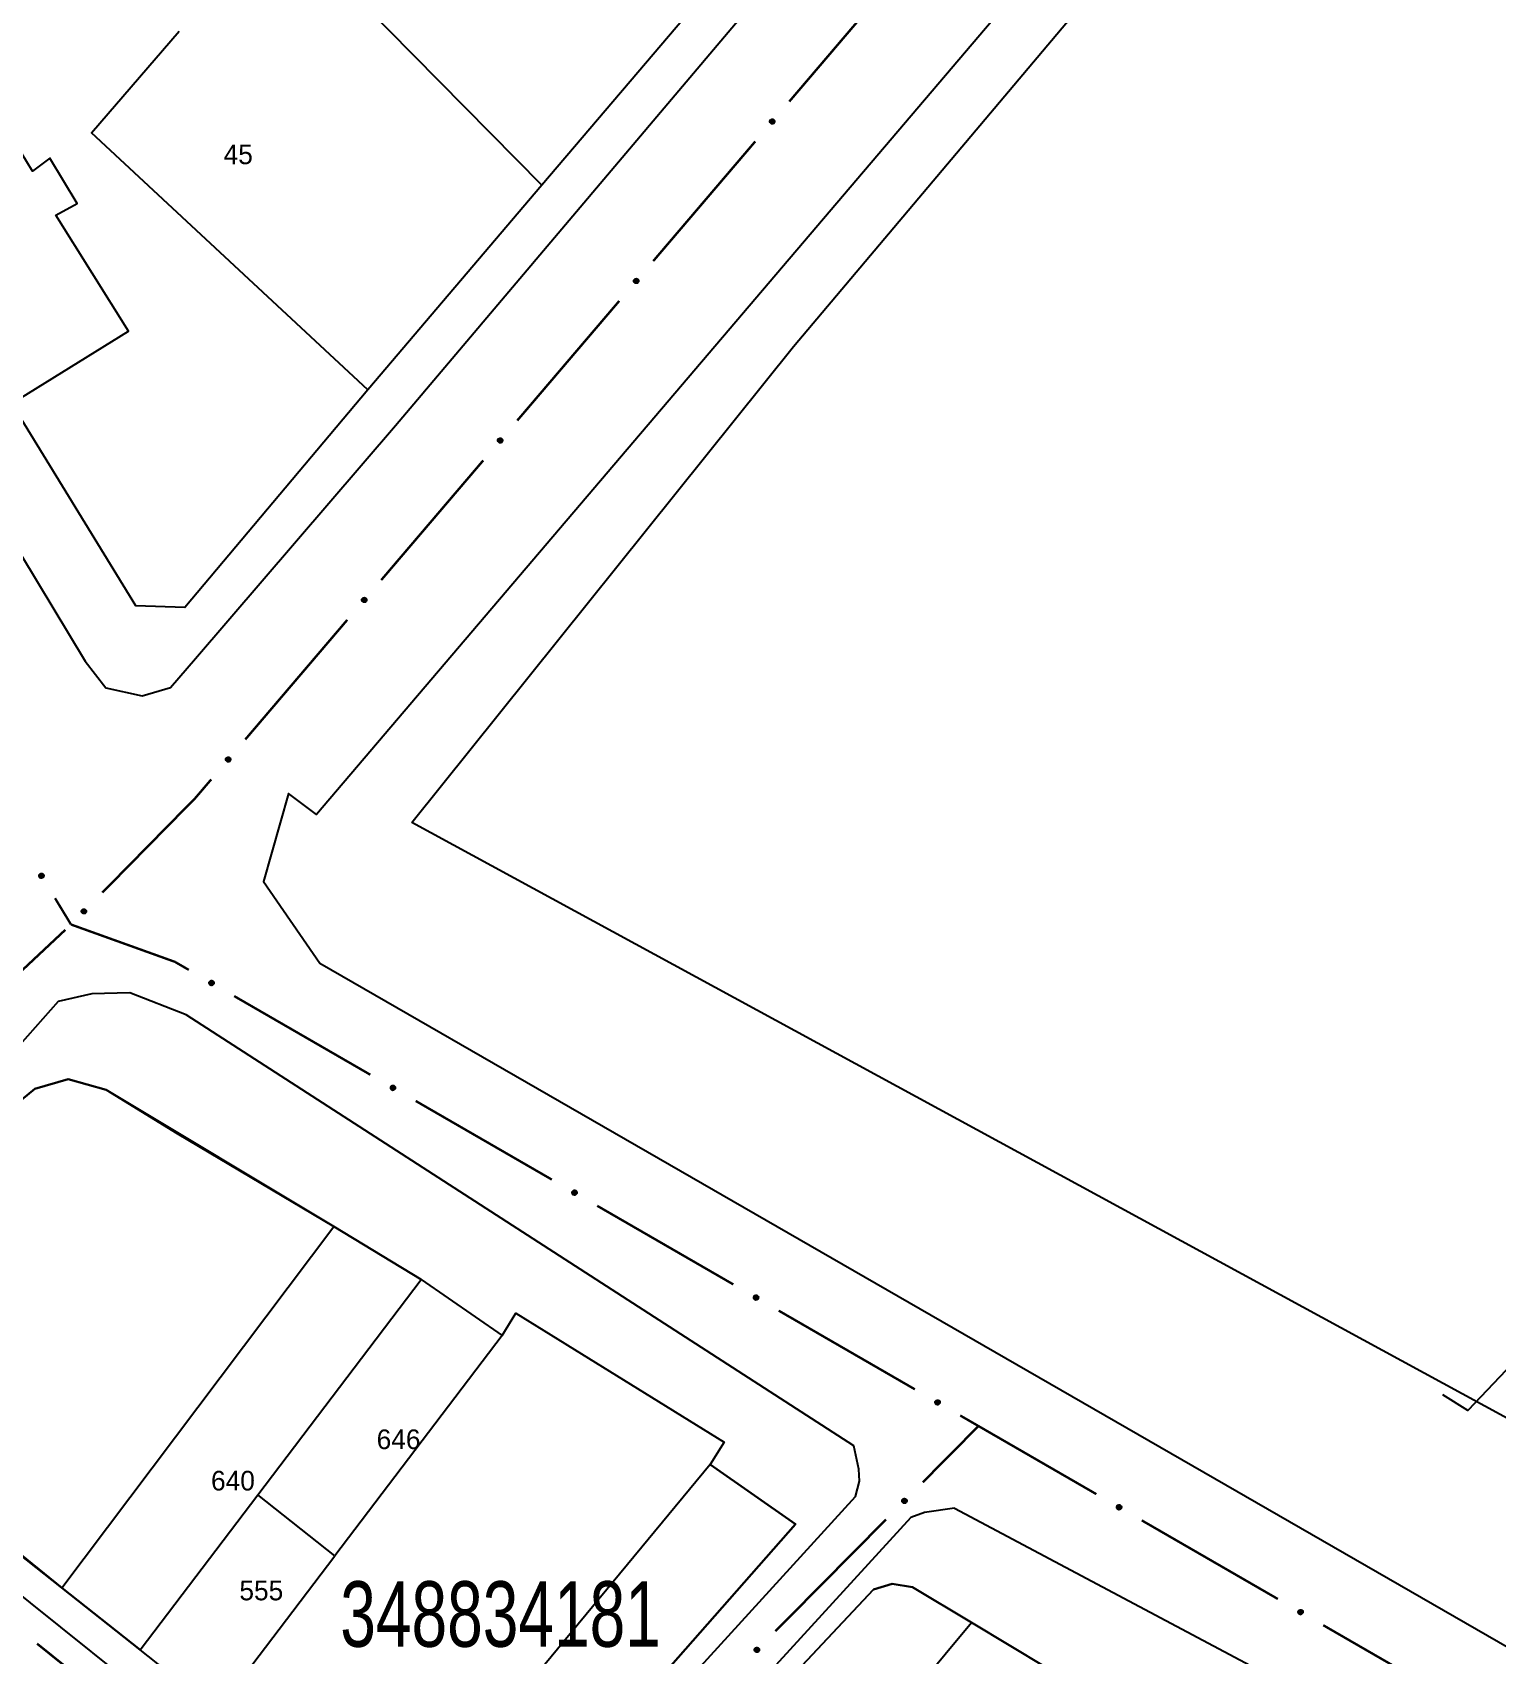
# Model space of a CAD drawing. Extents: x 199577 to 200882, y 4838726 to 4840156.
# Drawn here: x 200478.4 to 200590.2, y 4839402.5 to 4839526.4 of the extents above; entities that cross this region are included whole.
import ezdxf
from ezdxf.enums import TextEntityAlignment as Align

# ---------------------------------------------------------------- set-up
doc = ezdxf.new("R2010")
doc.units = 0
doc.header["$LTSCALE"] = 1.5
doc.header["$MEASUREMENT"] = 0
for name, color, linetype in [('CD_MALHA_LOTES', 7, 'CONTINUOUS'), ('CD_TXT_QUADRA', 2, 'CONTINUOUS'), ('RU-QUADRA', 210, 'CONTINUOUS'), ('SV-EIXO-RUA-PAV', 20, 'CONTINUOUS'), ('SV-RUA-PAVIM', 7, 'CONTINUOUS'), ('Th_NmrPorta', 1, 'CONTINUOUS')]:
    doc.layers.add(name, color=color, linetype=linetype)
doc.styles.add('ARIAL', font='ARIAL.SHX')

msp = doc.modelspace()

# ---------------------------------------------------------------- linework, layer by layer
at = {"layer": 'CD_MALHA_LOTES', "linetype": 'Continuous', "flags": 128}
for points in [[(200507.38, 4839466.05), (200536.5, 4839502.37), (200608.14, 4839587.41), (200649.77, 4839636.91)], [(200517.29, 4839514.69), (200497.76, 4839534.51)], [(200529.46, 4839528.99), (200517.29, 4839514.69)], [(200504.02, 4839499.07), (200482.93, 4839518.68), (200489.61, 4839526.46)], [(200476.85, 4839498.03), (200485.76, 4839503.54), (200480.2, 4839512.41), (200481.83, 4839513.3), (200479.75, 4839516.75), (200478.42, 4839515.76), (200472.78, 4839525.03), (200463.73, 4839519.43)], [(200517.29, 4839514.69), (200504.02, 4839499.07)], [(200504.02, 4839499.07), (200490.04, 4839482.45), (200486.31, 4839482.59), (200476.85, 4839498.03)], [(200757, 4839465.96), (200724.22, 4839426.37), (200672.16, 4839374.64), (200641.65, 4839392.97), (200507.38, 4839466.05)], [(200501.43, 4839435.2), (200484.04, 4839445.64), (200481.15, 4839446.44), (200478.6, 4839445.71), (200477.16, 4839444.52), (200461.5, 4839425.94), (200461.05, 4839424.54), (200461.47, 4839423.15), (200480.66, 4839407.61)], [(200480.66, 4839407.61), (200501.43, 4839435.2)], [(200508.08, 4839431.16), (200501.43, 4839435.2)], [(200495.61, 4839414.71), (200508.08, 4839431.16)], [(200508.08, 4839431.16), (200514.26, 4839426.88)], [(200514.26, 4839426.88), (200515.31, 4839428.58)], [(200515.31, 4839428.58), (200531.2, 4839418.73)], [(200514.26, 4839426.88), (200501.49, 4839410.06)], [(200531.2, 4839418.73), (200530.14, 4839417.03)], [(200530.14, 4839417.03), (200505.87, 4839387.65)], [(200505.87, 4839387.65), (200510.07, 4839384.32), (200511.85, 4839384.28), (200536.65, 4839412.46), (200530.14, 4839417.03)], [(200486.64, 4839402.87), (200495.61, 4839414.71)], [(200501.49, 4839410.06), (200495.61, 4839414.71)], [(200492.51, 4839398.23), (200501.49, 4839410.06)], [(200480.66, 4839407.61), (200486.64, 4839402.87)], [(200550.08, 4839404.96), (200545.59, 4839407.65), (200544.03, 4839407.92), (200542.6, 4839407.47), (200525.45, 4839389.21)], [(200525.45, 4839389.21), (200532.12, 4839383.35), (200550.08, 4839404.96)], [(200555.85, 4839401.5), (200550.08, 4839404.96)], [(200492.51, 4839398.23), (200486.64, 4839402.87)]]:
    msp.add_lwpolyline(points, dxfattribs=at)
at = {"layer": 'RU-QUADRA', "linetype": 'Continuous', "flags": 128}
for points in [[(200507.38, 4839466.05), (200536.5, 4839502.37), (200608.14, 4839587.41), (200649.77, 4839636.91), (200660.72, 4839636.45), (200757, 4839465.96), (200724.22, 4839426.37), (200672.16, 4839374.64), (200641.65, 4839392.97)], [(200461.5, 4839425.94), (200472.33, 4839438.79), (200477.16, 4839444.52), (200478.6, 4839445.71), (200481.15, 4839446.44), (200484.04, 4839445.64), (200489.46, 4839442.3), (200501.43, 4839435.2), (200508.08, 4839431.16), (200514.26, 4839426.88), (200515.31, 4839428.58), (200531.2, 4839418.73), (200530.14, 4839417.03), (200536.65, 4839412.46), (200511.85, 4839384.28), (200510.07, 4839384.32), (200505.87, 4839387.65), (200492.51, 4839398.23), (200486.64, 4839402.87), (200480.66, 4839407.61), (200465.81, 4839419.37), (200461.47, 4839423.15)]]:
    msp.add_lwpolyline(points, close=True, dxfattribs=at)
for points in [[(200529.46, 4839528.99), (200517.29, 4839514.69), (200504.02, 4839499.07), (200490.04, 4839482.45), (200486.31, 4839482.59), (200476.85, 4839498.03), (200463.73, 4839519.43), (200454.51, 4839534.48)], [(200590.31, 4839322.18), (200585.53, 4839325.8), (200564.36, 4839341.8), (200564.7, 4839342.37), (200550.18, 4839353.21), (200544.97, 4839357.1), (200539.14, 4839361.45), (200531.51, 4839367.15), (200518.7, 4839376.7), (200518.01, 4839380.52), (200518.54, 4839381.85), (200525.45, 4839389.21), (200542.6, 4839407.47), (200544.03, 4839407.92), (200545.59, 4839407.65), (200550.08, 4839404.96), (200555.85, 4839401.5), (200559.69, 4839399.2), (200564.17, 4839396.51), (200573.65, 4839390.83), (200588.35, 4839382.01), (200612.55, 4839367.5)]]:
    msp.add_lwpolyline(points, dxfattribs=at)
at = {"layer": 'SV-EIXO-RUA-PAV', "const_width": 0.18}
for points in [[(200536.17894, 4839521.078623), (200543.963941, 4839530.210642)], [(200525.798939, 4839508.902599), (200533.58394, 4839518.034617)], [(200515.418938, 4839496.726574), (200523.203939, 4839505.858592)], [(200505.038937, 4839484.550549), (200512.823938, 4839493.682568)], [(200494.658935, 4839472.374525), (200502.443936, 4839481.506543)], [(200490.87, 4839467.93), (200492.063935, 4839469.330519)], [(200483.749972, 4839460.682695), (200490.758123, 4839467.816124)], [(200490.758123, 4839467.816124), (200490.87, 4839467.93)], [(200480.141348, 4839460.257222), (200481.179292, 4839458.54764)], [(200473.35, 4839450.74), (200480.92979, 4839457.846644)], [(200481.179292, 4839458.54764), (200481.36, 4839458.25)], [(200481.36, 4839458.25), (200488.560868, 4839455.662046)], [(200488.560868, 4839455.662046), (200489.29, 4839455.4)], [(200489.29, 4839455.4), (200490.350833, 4839454.787)], [(200493.814188, 4839452.785707), (200504.204252, 4839446.781828)], [(200507.667607, 4839444.780535), (200518.057672, 4839438.776656)], [(200521.521027, 4839436.775364), (200531.911091, 4839430.771485)], [(200535.374446, 4839428.770192), (200545.76451, 4839422.766313)], [(200549.227865, 4839420.76502), (200559.61793, 4839414.761142)], [(200546.376044, 4839415.670233), (200550.595955, 4839419.935482)], [(200550.595955, 4839419.935482), (200550.64, 4839419.98)], [(200535.122947, 4839404.296235), (200543.56277, 4839412.826733)], [(200563.081285, 4839412.759849), (200573.471349, 4839406.75597)], [(200576.934704, 4839404.754677), (200587.324769, 4839398.750798)], [(200488.120246, 4839395.825886), (200478.76916, 4839403.346337)]]:
    msp.add_lwpolyline(points, dxfattribs=at)
at = {"layer": 'SV-EIXO-RUA-PAV'}
for points in [[(200534.704456, 4839519.518694), (200534.699883, 4839519.567388), (200534.705911, 4839519.610173), (200534.721209, 4839519.644411), (200534.742617, 4839519.671142), (200534.767598, 4839519.696021), (200534.798318, 4839519.715548), (200534.837215, 4839519.729669), (200534.88603, 4839519.734598), (200534.929454, 4839519.725543), (200534.963823, 4839519.712341), (200534.992981, 4839519.691623), (200535.016743, 4839519.66695), (200535.035972, 4839519.634369), (200535.049897, 4839519.594811), (200535.053666, 4839519.545606), (200535.047469, 4839519.503701), (200535.031802, 4839519.470973), (200535.010788, 4839519.441791), (200534.98498, 4839519.416697), (200534.954714, 4839519.397702), (200534.91486, 4839519.383754), (200534.866245, 4839519.380677), (200534.824379, 4839519.386381), (200534.79144, 4839519.401584), (200534.763176, 4839519.422919), (200534.737917, 4839519.447671), (200534.717002, 4839519.477735), (200534.704456, 4839519.518694)], [(200524.324455, 4839507.342669), (200524.319882, 4839507.391363), (200524.32591, 4839507.434149), (200524.341208, 4839507.468387), (200524.362616, 4839507.495117), (200524.387597, 4839507.519997), (200524.418317, 4839507.539524), (200524.457214, 4839507.553644), (200524.506029, 4839507.558574), (200524.549452, 4839507.549519), (200524.583821, 4839507.536316), (200524.61298, 4839507.515598), (200524.636742, 4839507.490926), (200524.655971, 4839507.458344), (200524.669895, 4839507.418786), (200524.673664, 4839507.369581), (200524.667468, 4839507.327676), (200524.651801, 4839507.294948), (200524.630787, 4839507.265766), (200524.604979, 4839507.240672), (200524.574713, 4839507.221677), (200524.534859, 4839507.207729), (200524.486244, 4839507.204653), (200524.444378, 4839507.210356), (200524.411439, 4839507.225559), (200524.383175, 4839507.246894), (200524.357916, 4839507.271647), (200524.337001, 4839507.30171), (200524.324455, 4839507.342669)], [(200513.944453, 4839495.166645), (200513.939881, 4839495.215339), (200513.945909, 4839495.258124), (200513.961207, 4839495.292362), (200513.982614, 4839495.319092), (200514.007596, 4839495.343972), (200514.038316, 4839495.363499), (200514.077213, 4839495.37762), (200514.126028, 4839495.382549), (200514.169451, 4839495.373494), (200514.20382, 4839495.360292), (200514.232978, 4839495.339574), (200514.256741, 4839495.314901), (200514.27597, 4839495.28232), (200514.289894, 4839495.242762), (200514.293663, 4839495.193557), (200514.287466, 4839495.151652), (200514.2718, 4839495.118923), (200514.250786, 4839495.089742), (200514.224978, 4839495.064647), (200514.194711, 4839495.045653), (200514.154857, 4839495.031705), (200514.106243, 4839495.028628), (200514.064377, 4839495.034332), (200514.031437, 4839495.049535), (200514.003174, 4839495.07087), (200513.977915, 4839495.095622), (200513.957, 4839495.125686), (200513.944453, 4839495.166645)], [(200503.564452, 4839482.99062), (200503.55988, 4839483.039314), (200503.565907, 4839483.082099), (200503.581206, 4839483.116337), (200503.602613, 4839483.143068), (200503.627594, 4839483.167947), (200503.658315, 4839483.187475), (200503.697212, 4839483.201595), (200503.746026, 4839483.206525), (200503.78945, 4839483.197469), (200503.823819, 4839483.184267), (200503.852977, 4839483.163549), (200503.87674, 4839483.138876), (200503.895968, 4839483.106295), (200503.909893, 4839483.066737), (200503.913662, 4839483.017532), (200503.907465, 4839482.975627), (200503.891798, 4839482.942899), (200503.870785, 4839482.913717), (200503.844976, 4839482.888623), (200503.81471, 4839482.869628), (200503.774856, 4839482.85568), (200503.726241, 4839482.852603), (200503.684376, 4839482.858307), (200503.651436, 4839482.87351), (200503.623172, 4839482.894845), (200503.597914, 4839482.919598), (200503.576999, 4839482.949661), (200503.564452, 4839482.99062)], [(200493.184451, 4839470.814595), (200493.179879, 4839470.863289), (200493.185906, 4839470.906075), (200493.201204, 4839470.940313), (200493.222612, 4839470.967043), (200493.247593, 4839470.991923), (200493.278314, 4839471.01145), (200493.317211, 4839471.02557), (200493.366025, 4839471.0305), (200493.409449, 4839471.021445), (200493.443818, 4839471.008242), (200493.472976, 4839470.987525), (200493.496739, 4839470.962852), (200493.515967, 4839470.93027), (200493.529892, 4839470.890712), (200493.533661, 4839470.841507), (200493.527464, 4839470.799602), (200493.511797, 4839470.766874), (200493.490783, 4839470.737693), (200493.464975, 4839470.712598), (200493.434709, 4839470.693604), (200493.394855, 4839470.679655), (200493.34624, 4839470.676579), (200493.304375, 4839470.682282), (200493.271435, 4839470.697485), (200493.243171, 4839470.718821), (200493.217913, 4839470.743573), (200493.196998, 4839470.773637), (200493.184451, 4839470.814595)], [(200479.122932, 4839462.14675), (200479.170602, 4839462.13581), (200479.209334, 4839462.116661), (200479.237042, 4839462.091391), (200479.255704, 4839462.062676), (200479.271487, 4839462.031149), (200479.280387, 4839461.995853), (200479.281588, 4839461.95449), (200479.27095, 4839461.906594), (200479.248725, 4839461.868206), (200479.225404, 4839461.839716), (200479.196583, 4839461.818532), (200479.165699, 4839461.803713), (200479.12873, 4839461.79568), (200479.0868, 4839461.794872), (200479.038898, 4839461.806735), (200479.001055, 4839461.825769), (200478.974896, 4839461.850915), (200478.953783, 4839461.880025), (200478.938055, 4839461.912405), (200478.929518, 4839461.947103), (200478.928781, 4839461.989321), (200478.941116, 4839462.036445), (200478.95967, 4839462.074406), (200478.984442, 4839462.100911), (200479.013569, 4839462.121051), (200479.044997, 4839462.137266), (200479.080105, 4839462.14769), (200479.122932, 4839462.14675)], [(200482.169123, 4839459.230661), (200482.167997, 4839459.279557), (200482.177027, 4839459.32181), (200482.194702, 4839459.354884), (200482.217942, 4839459.380038), (200482.244616, 4839459.403093), (200482.276637, 4839459.420405), (200482.316434, 4839459.431746), (200482.365474, 4839459.43322), (200482.408151, 4839459.421124), (200482.441503, 4839459.40553), (200482.469127, 4839459.382807), (200482.49109, 4839459.35652), (200482.507973, 4839459.322663), (200482.519072, 4839459.282222), (200482.519361, 4839459.232873), (200482.510223, 4839459.19151), (200482.492287, 4839459.159968), (200482.469267, 4839459.132342), (200482.441753, 4839459.10913), (200482.410222, 4839459.092318), (200482.369484, 4839459.081216), (200482.320773, 4839459.081576), (200482.279414, 4839459.090219), (200482.247629, 4839459.107707), (200482.220941, 4839459.130983), (200482.197491, 4839459.157456), (200482.178749, 4839459.18892), (200482.169123, 4839459.230661)], [(200492.013182, 4839453.953552), (200492.060245, 4839453.966861), (200492.103415, 4839453.968676), (200492.139856, 4839453.959826), (200492.170019, 4839453.943609), (200492.199009, 4839453.923543), (200492.223773, 4839453.896863), (200492.244699, 4839453.861164), (200492.258381, 4839453.814047), (200492.257333, 4839453.769702), (200492.250569, 4839453.733511), (200492.23547, 4839453.701085), (200492.215504, 4839453.67325), (200492.186941, 4839453.648443), (200492.150556, 4839453.627589), (200492.102845, 4839453.614978), (200492.060511, 4839453.613489), (200492.025488, 4839453.622975), (200491.992985, 4839453.638361), (200491.963634, 4839453.659201), (200491.939476, 4839453.685531), (200491.918546, 4839453.722202), (200491.906723, 4839453.769458), (200491.904756, 4839453.811664), (200491.913747, 4839453.846811), (200491.929615, 4839453.878469), (200491.949388, 4839453.90779), (200491.97517, 4839453.9338), (200492.013182, 4839453.953552)], [(200505.866602, 4839445.94838), (200505.913664, 4839445.961689), (200505.956834, 4839445.963504), (200505.993275, 4839445.954654), (200506.023438, 4839445.938437), (200506.052428, 4839445.918371), (200506.077192, 4839445.891692), (200506.098118, 4839445.855992), (200506.1118, 4839445.808876), (200506.110753, 4839445.76453), (200506.103988, 4839445.728339), (200506.088889, 4839445.695914), (200506.068924, 4839445.668078), (200506.04036, 4839445.643271), (200506.003975, 4839445.622418), (200505.956264, 4839445.609806), (200505.91393, 4839445.608318), (200505.878907, 4839445.617803), (200505.846404, 4839445.633189), (200505.817054, 4839445.65403), (200505.792896, 4839445.680359), (200505.771965, 4839445.717031), (200505.760142, 4839445.764286), (200505.758175, 4839445.806493), (200505.767166, 4839445.84164), (200505.783034, 4839445.873298), (200505.802807, 4839445.902619), (200505.82859, 4839445.928629), (200505.866602, 4839445.94838)], [(200519.720021, 4839437.943209), (200519.767084, 4839437.956518), (200519.810253, 4839437.958332), (200519.846695, 4839437.949483), (200519.876858, 4839437.933266), (200519.905847, 4839437.913199), (200519.930611, 4839437.88652), (200519.951538, 4839437.850821), (200519.96522, 4839437.803704), (200519.964172, 4839437.759359), (200519.957407, 4839437.723168), (200519.942308, 4839437.690742), (200519.922343, 4839437.662907), (200519.893779, 4839437.638099), (200519.857394, 4839437.617246), (200519.809684, 4839437.604635), (200519.767349, 4839437.603146), (200519.732326, 4839437.612631), (200519.699824, 4839437.628017), (200519.670473, 4839437.648858), (200519.646315, 4839437.675187), (200519.625385, 4839437.711859), (200519.613562, 4839437.759114), (200519.611595, 4839437.801321), (200519.620586, 4839437.836468), (200519.636454, 4839437.868126), (200519.656227, 4839437.897447), (200519.682009, 4839437.923457), (200519.720021, 4839437.943209)], [(200533.57344, 4839429.938037), (200533.620503, 4839429.951346), (200533.663673, 4839429.953161), (200533.700114, 4839429.944311), (200533.730277, 4839429.928094), (200533.759267, 4839429.908028), (200533.784031, 4839429.881348), (200533.804957, 4839429.845649), (200533.818639, 4839429.798532), (200533.817591, 4839429.754187), (200533.810827, 4839429.717996), (200533.795728, 4839429.68557), (200533.775762, 4839429.657735), (200533.747199, 4839429.632928), (200533.710814, 4839429.612074), (200533.663103, 4839429.599463), (200533.620769, 4839429.597974), (200533.585746, 4839429.60746), (200533.553243, 4839429.622846), (200533.523892, 4839429.643687), (200533.499734, 4839429.670016), (200533.478804, 4839429.706688), (200533.466981, 4839429.753943), (200533.465014, 4839429.796149), (200533.474005, 4839429.831296), (200533.489873, 4839429.862954), (200533.509646, 4839429.892275), (200533.535428, 4839429.918285), (200533.57344, 4839429.938037)], [(200547.42686, 4839421.932866), (200547.473922, 4839421.946174), (200547.517092, 4839421.947989), (200547.553533, 4839421.939139), (200547.583696, 4839421.922922), (200547.612686, 4839421.902856), (200547.63745, 4839421.876177), (200547.658376, 4839421.840477), (200547.672058, 4839421.793361), (200547.671011, 4839421.749015), (200547.664246, 4839421.712825), (200547.649147, 4839421.680399), (200547.629182, 4839421.652563), (200547.600618, 4839421.627756), (200547.564233, 4839421.606903), (200547.516522, 4839421.594292), (200547.474188, 4839421.592803), (200547.439165, 4839421.602288), (200547.406662, 4839421.617674), (200547.377312, 4839421.638515), (200547.353154, 4839421.664844), (200547.332224, 4839421.701516), (200547.3204, 4839421.748771), (200547.318433, 4839421.790978), (200547.327424, 4839421.826125), (200547.343293, 4839421.857783), (200547.363065, 4839421.887104), (200547.388848, 4839421.913114), (200547.42686, 4839421.932866)], [(200544.7901, 4839414.223766), (200544.789146, 4839414.272665), (200544.798325, 4839414.314887), (200544.816116, 4839414.347898), (200544.839445, 4839414.37297), (200544.866199, 4839414.395931), (200544.898281, 4839414.41313), (200544.938117, 4839414.424331), (200544.987163, 4839414.425633), (200545.029797, 4839414.413387), (200545.063094, 4839414.397676), (200545.090638, 4839414.374856), (200545.112508, 4839414.348492), (200545.129271, 4839414.314576), (200545.140229, 4839414.274095), (200545.140344, 4839414.224746), (200545.131061, 4839414.183415), (200545.113014, 4839414.151937), (200545.089897, 4839414.124392), (200545.062302, 4839414.101277), (200545.030712, 4839414.084576), (200544.989935, 4839414.073617), (200544.941225, 4839414.074148), (200544.899897, 4839414.082936), (200544.868174, 4839414.100537), (200544.841567, 4839414.123906), (200544.818211, 4839414.150461), (200544.799579, 4839414.181991), (200544.7901, 4839414.223766)], [(200561.280279, 4839413.927694), (200561.327342, 4839413.941003), (200561.370511, 4839413.942818), (200561.406953, 4839413.933968), (200561.437116, 4839413.917751), (200561.466105, 4839413.897685), (200561.490869, 4839413.871005), (200561.511796, 4839413.835306), (200561.525478, 4839413.788189), (200561.52443, 4839413.743844), (200561.517665, 4839413.707653), (200561.502566, 4839413.675227), (200561.482601, 4839413.647392), (200561.454037, 4839413.622585), (200561.417652, 4839413.601731), (200561.369942, 4839413.58912), (200561.327607, 4839413.587631), (200561.292584, 4839413.597117), (200561.260082, 4839413.612503), (200561.230731, 4839413.633343), (200561.206573, 4839413.659673), (200561.185643, 4839413.696344), (200561.17382, 4839413.7436), (200561.171853, 4839413.785806), (200561.180844, 4839413.820953), (200561.196712, 4839413.852611), (200561.216485, 4839413.881932), (200561.242267, 4839413.907942), (200561.280279, 4839413.927694)], [(200575.133698, 4839405.922522), (200575.180761, 4839405.935831), (200575.223931, 4839405.937646), (200575.260372, 4839405.928796), (200575.290535, 4839405.912579), (200575.319525, 4839405.892513), (200575.344289, 4839405.865834), (200575.365215, 4839405.830134), (200575.378897, 4839405.783018), (200575.377849, 4839405.738672), (200575.371085, 4839405.702481), (200575.355986, 4839405.670056), (200575.33602, 4839405.64222), (200575.307457, 4839405.617413), (200575.271072, 4839405.59656), (200575.223361, 4839405.583948), (200575.181027, 4839405.58246), (200575.146004, 4839405.591945), (200575.113501, 4839405.607331), (200575.08415, 4839405.628172), (200575.059992, 4839405.654501), (200575.039062, 4839405.691173), (200575.027239, 4839405.738428), (200575.025272, 4839405.780635), (200575.034263, 4839405.815782), (200575.050131, 4839405.84744), (200575.069904, 4839405.876761), (200575.095686, 4839405.902771), (200575.133698, 4839405.922522)], [(200533.537004, 4839402.849768), (200533.536049, 4839402.898667), (200533.545228, 4839402.940889), (200533.56302, 4839402.9739), (200533.586348, 4839402.998972), (200533.613103, 4839403.021934), (200533.645185, 4839403.039132), (200533.68502, 4839403.050334), (200533.734066, 4839403.051635), (200533.7767, 4839403.03939), (200533.809997, 4839403.023679), (200533.837541, 4839403.000859), (200533.859412, 4839402.974494), (200533.876175, 4839402.940578), (200533.887132, 4839402.900098), (200533.887248, 4839402.850749), (200533.877965, 4839402.809418), (200533.859918, 4839402.777939), (200533.836801, 4839402.750394), (200533.809205, 4839402.727279), (200533.777616, 4839402.710578), (200533.736838, 4839402.699619), (200533.688129, 4839402.700151), (200533.646801, 4839402.708939), (200533.615077, 4839402.726539), (200533.588471, 4839402.749909), (200533.565114, 4839402.776463), (200533.546483, 4839402.807993), (200533.537004, 4839402.849768)]]:
    msp.add_lwpolyline(points, close=True, dxfattribs=at)
for points in [[(200534.699883, 4839519.567388), (200534.798318, 4839519.715548)], [(200534.703043, 4839519.545319), (200534.81329, 4839519.716707)], [(200534.703214, 4839519.591793), (200534.777966, 4839519.698408)], [(200534.704456, 4839519.518694), (200534.837215, 4839519.729669)], [(200534.705911, 4839519.610173), (200534.767598, 4839519.696021)], [(200534.712643, 4839519.497688), (200534.860768, 4839519.728231)], [(200534.717002, 4839519.477735), (200534.88603, 4839519.734598)], [(200534.730636, 4839519.466211), (200534.904433, 4839519.726868)], [(200534.737917, 4839519.447671), (200534.929454, 4839519.725543)], [(200534.75217, 4839519.438888), (200534.942054, 4839519.716313)], [(200534.763176, 4839519.422919), (200534.963823, 4839519.712341)], [(200534.779322, 4839519.413948), (200534.979249, 4839519.698949)], [(200534.79144, 4839519.401584), (200534.992981, 4839519.691623)], [(200534.810746, 4839519.396124), (200535.003286, 4839519.676665)], [(200534.824379, 4839519.386381), (200535.016743, 4839519.66695)], [(200534.847482, 4839519.384531), (200535.024088, 4839519.64638)], [(200534.866245, 4839519.380677), (200535.035972, 4839519.634369)], [(200534.891879, 4839519.38613), (200535.041349, 4839519.611941)], [(200534.91486, 4839519.383754), (200535.049897, 4839519.594811)], [(200534.936549, 4839519.396462), (200535.047102, 4839519.564003)], [(200534.954714, 4839519.397702), (200535.053666, 4839519.545606)], [(200534.972179, 4839519.410914), (200535.046777, 4839519.519453)], [(200534.98498, 4839519.416697), (200535.047469, 4839519.503701)], [(200524.319882, 4839507.391363), (200524.418317, 4839507.539524)], [(200524.323042, 4839507.369294), (200524.433288, 4839507.540683)], [(200524.323213, 4839507.415768), (200524.397965, 4839507.522383)], [(200524.324455, 4839507.342669), (200524.457214, 4839507.553644)], [(200524.32591, 4839507.434149), (200524.387597, 4839507.519997)], [(200524.332642, 4839507.321663), (200524.480767, 4839507.552207)], [(200524.337001, 4839507.30171), (200524.506029, 4839507.558574)], [(200524.350635, 4839507.290186), (200524.524431, 4839507.550844)], [(200524.357916, 4839507.271647), (200524.549452, 4839507.549519)], [(200524.372169, 4839507.262864), (200524.562053, 4839507.540289)], [(200524.383175, 4839507.246894), (200524.583821, 4839507.536316)], [(200524.399321, 4839507.237924), (200524.599248, 4839507.522924)], [(200524.411439, 4839507.225559), (200524.61298, 4839507.515598)], [(200524.430745, 4839507.2201), (200524.623285, 4839507.50064)], [(200524.444378, 4839507.210356), (200524.636742, 4839507.490926)], [(200524.467481, 4839507.208506), (200524.644087, 4839507.470355)], [(200524.486244, 4839507.204653), (200524.655971, 4839507.458344)], [(200524.511878, 4839507.210105), (200524.661347, 4839507.435917)], [(200524.534859, 4839507.207729), (200524.669895, 4839507.418786)], [(200524.556547, 4839507.220438), (200524.6671, 4839507.387979)], [(200524.574713, 4839507.221677), (200524.673664, 4839507.369581)], [(200524.592178, 4839507.23489), (200524.666776, 4839507.343429)], [(200524.604979, 4839507.240672), (200524.667468, 4839507.327676)], [(200513.939881, 4839495.215339), (200514.038316, 4839495.363499)], [(200513.943041, 4839495.19327), (200514.053287, 4839495.364658)], [(200513.943212, 4839495.239743), (200514.017963, 4839495.346359)], [(200513.944453, 4839495.166645), (200514.077213, 4839495.37762)], [(200513.945909, 4839495.258124), (200514.007596, 4839495.343972)], [(200513.952641, 4839495.145638), (200514.100765, 4839495.376182)], [(200513.957, 4839495.125686), (200514.126028, 4839495.382549)], [(200513.970634, 4839495.114162), (200514.14443, 4839495.374819)], [(200513.977915, 4839495.095622), (200514.169451, 4839495.373494)], [(200513.992168, 4839495.086839), (200514.182052, 4839495.364264)], [(200514.003174, 4839495.07087), (200514.20382, 4839495.360292)], [(200514.019319, 4839495.061899), (200514.219247, 4839495.346899)], [(200514.031437, 4839495.049535), (200514.232978, 4839495.339574)], [(200514.050744, 4839495.044075), (200514.243284, 4839495.324615)], [(200514.064377, 4839495.034332), (200514.256741, 4839495.314901)], [(200514.08748, 4839495.032482), (200514.264085, 4839495.29433)], [(200514.106243, 4839495.028628), (200514.27597, 4839495.28232)], [(200514.131877, 4839495.034081), (200514.281346, 4839495.259892)], [(200514.154857, 4839495.031705), (200514.289894, 4839495.242762)], [(200514.176546, 4839495.044413), (200514.287099, 4839495.211954)], [(200514.194711, 4839495.045653), (200514.293663, 4839495.193557)], [(200514.212176, 4839495.058865), (200514.286775, 4839495.167404)], [(200514.224978, 4839495.064647), (200514.287466, 4839495.151652)], [(200503.55988, 4839483.039314), (200503.658315, 4839483.187475)], [(200503.563039, 4839483.017245), (200503.673286, 4839483.188634)], [(200503.563211, 4839483.063719), (200503.637962, 4839483.170334)], [(200503.564452, 4839482.99062), (200503.697212, 4839483.201595)], [(200503.565907, 4839483.082099), (200503.627594, 4839483.167947)], [(200503.57264, 4839482.969614), (200503.720764, 4839483.200157)], [(200503.576999, 4839482.949661), (200503.746026, 4839483.206525)], [(200503.590633, 4839482.938137), (200503.764429, 4839483.198795)], [(200503.597914, 4839482.919598), (200503.78945, 4839483.197469)], [(200503.612166, 4839482.910814), (200503.80205, 4839483.188239)], [(200503.623172, 4839482.894845), (200503.823819, 4839483.184267)], [(200503.639318, 4839482.885875), (200503.839246, 4839483.170875)], [(200503.651436, 4839482.87351), (200503.852977, 4839483.163549)], [(200503.670743, 4839482.868051), (200503.863282, 4839483.148591)], [(200503.684376, 4839482.858307), (200503.87674, 4839483.138876)], [(200503.707479, 4839482.856457), (200503.884084, 4839483.118306)], [(200503.726241, 4839482.852603), (200503.895968, 4839483.106295)], [(200503.751876, 4839482.858056), (200503.901345, 4839483.083867)], [(200503.774856, 4839482.85568), (200503.909893, 4839483.066737)], [(200503.796545, 4839482.868388), (200503.907098, 4839483.03593)], [(200503.81471, 4839482.869628), (200503.913662, 4839483.017532)], [(200503.832175, 4839482.88284), (200503.906774, 4839482.99138)], [(200503.844976, 4839482.888623), (200503.907465, 4839482.975627)], [(200493.179879, 4839470.863289), (200493.278314, 4839471.01145)], [(200493.183038, 4839470.841221), (200493.293285, 4839471.012609)], [(200493.183209, 4839470.887694), (200493.257961, 4839470.99431)], [(200493.184451, 4839470.814595), (200493.317211, 4839471.02557)], [(200493.185906, 4839470.906075), (200493.247593, 4839470.991923)], [(200493.192638, 4839470.793589), (200493.340763, 4839471.024133)], [(200493.196998, 4839470.773637), (200493.366025, 4839471.0305)], [(200493.210631, 4839470.762113), (200493.384428, 4839471.02277)], [(200493.217913, 4839470.743573), (200493.409449, 4839471.021445)], [(200493.232165, 4839470.73479), (200493.422049, 4839471.012215)], [(200493.243171, 4839470.718821), (200493.443818, 4839471.008242)], [(200493.259317, 4839470.70985), (200493.459245, 4839470.99485)], [(200493.271435, 4839470.697485), (200493.472976, 4839470.987525)], [(200493.290742, 4839470.692026), (200493.483281, 4839470.972566)], [(200493.304375, 4839470.682282), (200493.496739, 4839470.962852)], [(200493.327478, 4839470.680432), (200493.504083, 4839470.942281)], [(200493.34624, 4839470.676579), (200493.515967, 4839470.93027)], [(200493.371875, 4839470.682032), (200493.521344, 4839470.907843)], [(200493.394855, 4839470.679655), (200493.529892, 4839470.890712)], [(200493.416544, 4839470.692364), (200493.527097, 4839470.859905)], [(200493.434709, 4839470.693604), (200493.533661, 4839470.841507)], [(200493.452174, 4839470.706816), (200493.526772, 4839470.815355)], [(200493.464975, 4839470.712598), (200493.527464, 4839470.799602)], [(200478.928781, 4839461.989321), (200479.0868, 4839461.794872)], [(200478.929518, 4839461.947103), (200479.038898, 4839461.806735)], [(200478.934042, 4839461.964739), (200479.058426, 4839461.807194)], [(200478.936582, 4839461.926374), (200479.016228, 4839461.821483)], [(200478.938055, 4839461.912405), (200479.001055, 4839461.825769)], [(200478.938249, 4839462.010394), (200479.105748, 4839461.797613)], [(200478.941116, 4839462.036445), (200479.12873, 4839461.79568)], [(200478.950663, 4839462.05305), (200479.143863, 4839461.803195)], [(200478.95967, 4839462.074406), (200479.165699, 4839461.803713)], [(200478.973199, 4839462.084293), (200479.179146, 4839461.813442)], [(200478.984442, 4839462.100911), (200479.196583, 4839461.818532)], [(200478.999984, 4839462.108536), (200479.207848, 4839461.829271)], [(200479.013569, 4839462.121051), (200479.225404, 4839461.839716)], [(200479.032185, 4839462.12649), (200479.236007, 4839461.859138)], [(200479.044997, 4839462.137266), (200479.248725, 4839461.868206)], [(200479.064885, 4839462.138362), (200479.257836, 4839461.891547)], [(200479.080105, 4839462.14769), (200479.27095, 4839461.906594)], [(200479.100418, 4839462.145568), (200479.272832, 4839461.932578)], [(200479.122932, 4839462.14675), (200479.281588, 4839461.95449)], [(200479.148656, 4839462.139736), (200479.27679, 4839461.981274)], [(200479.170602, 4839462.13581), (200479.280387, 4839461.995853)], [(200479.192728, 4839462.124989), (200479.2705, 4839462.020556)], [(200479.209334, 4839462.116661), (200479.271487, 4839462.031149)], [(200482.167997, 4839459.279557), (200482.276637, 4839459.420405)], [(200482.169123, 4839459.230661), (200482.316434, 4839459.431746)], [(200482.169591, 4839459.25732), (200482.291653, 4839459.420505)], [(200482.173041, 4839459.303666), (200482.255127, 4839459.404743)], [(200482.175808, 4839459.20913), (200482.339826, 4839459.428651)], [(200482.177027, 4839459.32181), (200482.244616, 4839459.403093)], [(200482.178749, 4839459.18892), (200482.365474, 4839459.43322)], [(200482.191536, 4839459.176463), (200482.383286, 4839459.424211)], [(200482.197491, 4839459.157456), (200482.408151, 4839459.421124)], [(200482.211089, 4839459.147689), (200482.420069, 4839459.411028)], [(200482.220941, 4839459.130983), (200482.441503, 4839459.40553)], [(200482.236413, 4839459.120896), (200482.455947, 4839459.391083)], [(200482.247629, 4839459.107707), (200482.469127, 4839459.382807)], [(200482.266502, 4839459.1009), (200482.478352, 4839459.367159)], [(200482.279414, 4839459.090219), (200482.49109, 4839459.35652)], [(200482.302329, 4839459.086744), (200482.496965, 4839459.335482)], [(200482.320773, 4839459.081576), (200482.507973, 4839459.322663)], [(200482.346728, 4839459.085207), (200482.511754, 4839459.299912)], [(200482.369484, 4839459.081216), (200482.519072, 4839459.282222)], [(200482.392015, 4839459.092363), (200482.514111, 4839459.251688)], [(200482.410222, 4839459.092318), (200482.519361, 4839459.232873)], [(200482.428576, 4839459.104265), (200482.510645, 4839459.207272)], [(200482.441753, 4839459.10913), (200482.510223, 4839459.19151)], [(200491.929615, 4839453.878469), (200492.250569, 4839453.733511)], [(200491.943329, 4839453.892183), (200492.250536, 4839453.755639)], [(200491.949388, 4839453.90779), (200492.257333, 4839453.769702)], [(200491.966304, 4839453.918306), (200492.254109, 4839453.794549)], [(200491.97517, 4839453.9338), (200492.258381, 4839453.814047)], [(200491.994004, 4839453.941698), (200492.247547, 4839453.83774)], [(200492.013182, 4839453.953552), (200492.244699, 4839453.861164)], [(200492.039112, 4839453.95976), (200492.227622, 4839453.882349)], [(200492.060245, 4839453.966861), (200492.223773, 4839453.896863)], [(200492.084849, 4839453.968001), (200492.203232, 4839453.913778)], [(200492.103415, 4839453.968676), (200492.199009, 4839453.923543)], [(200491.904756, 4839453.811664), (200492.215504, 4839453.67325)], [(200491.906723, 4839453.769458), (200492.186941, 4839453.648443)], [(200491.907117, 4839453.788608), (200492.196603, 4839453.662304)], [(200491.911872, 4839453.826835), (200492.222623, 4839453.688243)], [(200491.913747, 4839453.846811), (200492.23547, 4839453.701085)], [(200491.916724, 4839453.745233), (200492.165856, 4839453.639096)], [(200491.918546, 4839453.722202), (200492.150556, 4839453.627589)], [(200491.923715, 4839453.860967), (200492.240189, 4839453.715915)], [(200491.93497, 4839453.703171), (200492.119751, 4839453.624763)], [(200491.939476, 4839453.685531), (200492.102845, 4839453.614978)], [(200491.955631, 4839453.670745), (200492.075878, 4839453.61702)], [(200491.963634, 4839453.659201), (200492.060511, 4839453.613489)], [(200505.758175, 4839445.806493), (200506.068924, 4839445.668078)], [(200505.760142, 4839445.764286), (200506.04036, 4839445.643271)], [(200505.760537, 4839445.783436), (200506.050022, 4839445.657133)], [(200505.765291, 4839445.821664), (200506.076042, 4839445.683072)], [(200505.767166, 4839445.84164), (200506.088889, 4839445.695914)], [(200505.770144, 4839445.740062), (200506.019276, 4839445.633924)], [(200505.771965, 4839445.717031), (200506.003975, 4839445.622418)], [(200505.777134, 4839445.855795), (200506.093609, 4839445.710744)], [(200505.783034, 4839445.873298), (200506.103988, 4839445.728339)], [(200505.788389, 4839445.698), (200505.97317, 4839445.619591)], [(200505.792896, 4839445.680359), (200505.956264, 4839445.609806)], [(200505.796748, 4839445.887012), (200506.103955, 4839445.750468)], [(200505.802807, 4839445.902619), (200506.110753, 4839445.76453)], [(200505.80905, 4839445.665573), (200505.929297, 4839445.611848)], [(200505.817054, 4839445.65403), (200505.91393, 4839445.608318)], [(200505.819723, 4839445.913135), (200506.107528, 4839445.789378)], [(200505.82859, 4839445.928629), (200506.1118, 4839445.808876)], [(200505.847424, 4839445.936527), (200506.100967, 4839445.832568)], [(200505.866602, 4839445.94838), (200506.098118, 4839445.855992)], [(200505.892531, 4839445.954588), (200506.081041, 4839445.877177)], [(200505.913664, 4839445.961689), (200506.077192, 4839445.891692)], [(200505.938269, 4839445.96283), (200506.056651, 4839445.908606)], [(200505.956834, 4839445.963504), (200506.052428, 4839445.918371)], [(200519.611595, 4839437.801321), (200519.922343, 4839437.662907)], [(200519.613956, 4839437.778265), (200519.903441, 4839437.651961)], [(200519.61871, 4839437.816492), (200519.929462, 4839437.6779)], [(200519.620586, 4839437.836468), (200519.942308, 4839437.690742)], [(200519.630553, 4839437.850624), (200519.947028, 4839437.705572)], [(200519.636454, 4839437.868126), (200519.957407, 4839437.723168)], [(200519.650168, 4839437.88184), (200519.957375, 4839437.745296)], [(200519.656227, 4839437.897447), (200519.964172, 4839437.759359)], [(200519.673142, 4839437.907963), (200519.960947, 4839437.784206)], [(200519.682009, 4839437.923457), (200519.96522, 4839437.803704)], [(200519.700843, 4839437.931355), (200519.954386, 4839437.827397)], [(200519.720021, 4839437.943209), (200519.951538, 4839437.850821)], [(200519.745951, 4839437.949417), (200519.93446, 4839437.872006)], [(200519.767084, 4839437.956518), (200519.930611, 4839437.88652)], [(200519.791688, 4839437.957658), (200519.910071, 4839437.903435)], [(200519.810253, 4839437.958332), (200519.905847, 4839437.913199)], [(200519.613562, 4839437.759114), (200519.893779, 4839437.638099)], [(200519.623563, 4839437.73489), (200519.872695, 4839437.628753)], [(200519.625385, 4839437.711859), (200519.857394, 4839437.617246)], [(200519.641808, 4839437.692828), (200519.82659, 4839437.61442)], [(200519.646315, 4839437.675187), (200519.809684, 4839437.604635)], [(200519.66247, 4839437.660402), (200519.782717, 4839437.606677)], [(200519.670473, 4839437.648858), (200519.767349, 4839437.603146)], [(200533.465014, 4839429.796149), (200533.775762, 4839429.657735)], [(200533.466981, 4839429.753943), (200533.747199, 4839429.632928)], [(200533.467375, 4839429.773093), (200533.756861, 4839429.646789)], [(200533.47213, 4839429.811321), (200533.782881, 4839429.672728)], [(200533.474005, 4839429.831296), (200533.795728, 4839429.68557)], [(200533.476983, 4839429.729719), (200533.726114, 4839429.623581)], [(200533.478804, 4839429.706688), (200533.710814, 4839429.612074)], [(200533.483973, 4839429.845452), (200533.800447, 4839429.700401)], [(200533.489873, 4839429.862954), (200533.810827, 4839429.717996)], [(200533.495228, 4839429.687657), (200533.680009, 4839429.609248)], [(200533.499734, 4839429.670016), (200533.663103, 4839429.599463)], [(200533.503587, 4839429.876669), (200533.810794, 4839429.740124)], [(200533.509646, 4839429.892275), (200533.817591, 4839429.754187)], [(200533.515889, 4839429.65523), (200533.636136, 4839429.601505)], [(200533.523892, 4839429.643687), (200533.620769, 4839429.597974)], [(200533.526562, 4839429.902791), (200533.814367, 4839429.779035)], [(200533.535428, 4839429.918285), (200533.818639, 4839429.798532)], [(200533.554262, 4839429.926184), (200533.807805, 4839429.822225)], [(200533.57344, 4839429.938037), (200533.804957, 4839429.845649)], [(200533.59937, 4839429.944245), (200533.78788, 4839429.866834)], [(200533.620503, 4839429.951346), (200533.784031, 4839429.881348)], [(200533.645107, 4839429.952487), (200533.76349, 4839429.898263)], [(200533.663673, 4839429.953161), (200533.759267, 4839429.908028)], [(200547.318433, 4839421.790978), (200547.629182, 4839421.652563)], [(200547.3204, 4839421.748771), (200547.600618, 4839421.627756)], [(200547.320795, 4839421.767921), (200547.61028, 4839421.641618)], [(200547.325549, 4839421.806149), (200547.6363, 4839421.667557)], [(200547.327424, 4839421.826125), (200547.649147, 4839421.680399)], [(200547.330402, 4839421.724547), (200547.579534, 4839421.61841)], [(200547.332224, 4839421.701516), (200547.564233, 4839421.606903)], [(200547.337392, 4839421.84028), (200547.653867, 4839421.695229)], [(200547.343293, 4839421.857783), (200547.664246, 4839421.712825)], [(200547.348647, 4839421.682485), (200547.533428, 4839421.604077)], [(200547.357006, 4839421.871497), (200547.664213, 4839421.734953)], [(200547.363065, 4839421.887104), (200547.671011, 4839421.749015)], [(200547.379981, 4839421.89762), (200547.667786, 4839421.773863)], [(200547.388848, 4839421.913114), (200547.672058, 4839421.793361)], [(200547.407682, 4839421.921012), (200547.661225, 4839421.817054)], [(200547.42686, 4839421.932866), (200547.658376, 4839421.840477)], [(200547.45279, 4839421.939073), (200547.641299, 4839421.861663)], [(200547.473922, 4839421.946174), (200547.63745, 4839421.876177)], [(200547.498527, 4839421.947315), (200547.616909, 4839421.893091)], [(200547.517092, 4839421.947989), (200547.612686, 4839421.902856)], [(200547.353154, 4839421.664844), (200547.516522, 4839421.594292)], [(200547.369308, 4839421.650058), (200547.489555, 4839421.596334)], [(200547.377312, 4839421.638515), (200547.474188, 4839421.592803)], [(200544.789146, 4839414.272665), (200544.898281, 4839414.41313)], [(200544.7901, 4839414.223766), (200544.938117, 4839414.424331)], [(200544.790663, 4839414.250423), (200544.913297, 4839414.413177)], [(200544.794275, 4839414.296756), (200544.876715, 4839414.397544)], [(200544.796709, 4839414.202211), (200544.961498, 4839414.421154)], [(200544.798325, 4839414.314887), (200544.866199, 4839414.395931)], [(200544.799579, 4839414.181991), (200544.987163, 4839414.425633)], [(200544.812322, 4839414.169489), (200545.004942, 4839414.416562)], [(200544.818211, 4839414.150461), (200545.029797, 4839414.413387)], [(200544.831774, 4839414.140646), (200545.041679, 4839414.40325)], [(200544.841567, 4839414.123906), (200545.063094, 4839414.397676)], [(200544.857004, 4839414.113765), (200545.077487, 4839414.383178)], [(200544.868174, 4839414.100537), (200545.090638, 4839414.374856)], [(200544.887023, 4839414.093663), (200545.099807, 4839414.359176)], [(200544.899897, 4839414.082936), (200545.112508, 4839414.348492)], [(200544.9228, 4839414.079381), (200545.118309, 4839414.327434)], [(200544.941225, 4839414.074148), (200545.129271, 4839414.314576)], [(200544.967193, 4839414.077688), (200545.132973, 4839414.291812)], [(200544.989935, 4839414.073617), (200545.140229, 4839414.274095)], [(200545.012505, 4839414.084684), (200545.13516, 4839414.24358)], [(200545.030712, 4839414.084576), (200545.140344, 4839414.224746)], [(200545.049107, 4839414.096458), (200545.131538, 4839414.199176)], [(200545.062302, 4839414.101277), (200545.131061, 4839414.183415)], [(200561.171853, 4839413.785806), (200561.482601, 4839413.647392)], [(200561.17382, 4839413.7436), (200561.454037, 4839413.622585)], [(200561.174214, 4839413.76275), (200561.463699, 4839413.636446)], [(200561.178968, 4839413.800977), (200561.48972, 4839413.662385)], [(200561.180844, 4839413.820953), (200561.502566, 4839413.675227)], [(200561.183821, 4839413.719375), (200561.432953, 4839413.613238)], [(200561.185643, 4839413.696344), (200561.417652, 4839413.601731)], [(200561.190811, 4839413.835109), (200561.507286, 4839413.690057)], [(200561.196712, 4839413.852611), (200561.517665, 4839413.707653)], [(200561.202066, 4839413.677313), (200561.386848, 4839413.598905)], [(200561.206573, 4839413.659673), (200561.369942, 4839413.58912)], [(200561.210426, 4839413.866325), (200561.517633, 4839413.729781)], [(200561.216485, 4839413.881932), (200561.52443, 4839413.743844)], [(200561.222728, 4839413.644887), (200561.342975, 4839413.591162)], [(200561.230731, 4839413.633343), (200561.327607, 4839413.587631)], [(200561.2334, 4839413.892448), (200561.521205, 4839413.768692)], [(200561.242267, 4839413.907942), (200561.525478, 4839413.788189)], [(200561.261101, 4839413.91584), (200561.514644, 4839413.811882)], [(200561.280279, 4839413.927694), (200561.511796, 4839413.835306)], [(200561.306209, 4839413.933902), (200561.494718, 4839413.856491)], [(200561.327342, 4839413.941003), (200561.490869, 4839413.871005)], [(200561.351946, 4839413.942144), (200561.470329, 4839413.88792)], [(200561.370511, 4839413.942818), (200561.466105, 4839413.897685)], [(200575.025272, 4839405.780635), (200575.33602, 4839405.64222)], [(200575.027239, 4839405.738428), (200575.307457, 4839405.617413)], [(200575.027633, 4839405.757578), (200575.317119, 4839405.631275)], [(200575.032388, 4839405.795806), (200575.343139, 4839405.657214)], [(200575.034263, 4839405.815782), (200575.355986, 4839405.670056)], [(200575.037241, 4839405.714204), (200575.286372, 4839405.608066)], [(200575.039062, 4839405.691173), (200575.271072, 4839405.59656)], [(200575.044231, 4839405.829937), (200575.360705, 4839405.684886)], [(200575.050131, 4839405.84744), (200575.371085, 4839405.702481)], [(200575.055486, 4839405.672142), (200575.240267, 4839405.593733)], [(200575.059992, 4839405.654501), (200575.223361, 4839405.583948)], [(200575.063845, 4839405.861154), (200575.371052, 4839405.72461)], [(200575.069904, 4839405.876761), (200575.377849, 4839405.738672)], [(200575.076147, 4839405.639715), (200575.196394, 4839405.58599)], [(200575.08415, 4839405.628172), (200575.181027, 4839405.58246)], [(200575.08682, 4839405.887277), (200575.374625, 4839405.76352)], [(200575.095686, 4839405.902771), (200575.378897, 4839405.783018)], [(200575.114521, 4839405.910669), (200575.368063, 4839405.80671)], [(200575.133698, 4839405.922522), (200575.365215, 4839405.830134)], [(200575.159628, 4839405.92873), (200575.348138, 4839405.851319)], [(200575.180761, 4839405.935831), (200575.344289, 4839405.865834)], [(200575.205366, 4839405.936972), (200575.323748, 4839405.882748)], [(200575.223931, 4839405.937646), (200575.319525, 4839405.892513)], [(200533.536049, 4839402.898667), (200533.645185, 4839403.039132)], [(200533.537004, 4839402.849768), (200533.68502, 4839403.050334)], [(200533.537566, 4839402.876425), (200533.660201, 4839403.03918)], [(200533.541178, 4839402.922759), (200533.623619, 4839403.023546)], [(200533.543613, 4839402.828214), (200533.708402, 4839403.047156)], [(200533.545228, 4839402.940889), (200533.613103, 4839403.021934)], [(200533.546483, 4839402.807993), (200533.734066, 4839403.051635)], [(200533.559226, 4839402.795491), (200533.751846, 4839403.042564)], [(200533.565114, 4839402.776463), (200533.7767, 4839403.03939)], [(200533.578678, 4839402.766649), (200533.788582, 4839403.029252)], [(200533.588471, 4839402.749909), (200533.809997, 4839403.023679)], [(200533.603908, 4839402.739767), (200533.82439, 4839403.009181)], [(200533.615077, 4839402.726539), (200533.837541, 4839403.000859)], [(200533.633927, 4839402.719665), (200533.846711, 4839402.985178)], [(200533.646801, 4839402.708939), (200533.859412, 4839402.974494)], [(200533.669703, 4839402.705383), (200533.865213, 4839402.953436)], [(200533.688129, 4839402.700151), (200533.876175, 4839402.940578)], [(200533.714097, 4839402.703691), (200533.879876, 4839402.917814)], [(200533.736838, 4839402.699619), (200533.887132, 4839402.900098)], [(200533.759409, 4839402.710687), (200533.882064, 4839402.869582)], [(200533.777616, 4839402.710578), (200533.887248, 4839402.850749)], [(200533.796011, 4839402.722461), (200533.878441, 4839402.825178)], [(200533.809205, 4839402.727279), (200533.877965, 4839402.809418)]]:
    msp.add_lwpolyline(points, dxfattribs=at)
at = {"layer": 'SV-RUA-PAVIM', "linetype": 'Continuous'}
for points in [[(200462.89, 4839510.74, 12.44), (200482.43, 4839478.36, 12.69), (200484.02, 4839476.33, 12.69), (200486.78, 4839475.71, 12.93), (200488.96, 4839476.34, 13.24), (200490.85, 4839478.57, 13.27), (200506.13, 4839496.35, 13.08), (200595.54, 4839602.14, 11.13), (200596.94, 4839605.15, 11.14), (200563.89, 4839646.15, 11.01), (200559.5, 4839645.99, 10.8), (200549.06, 4839636.55, 10.87), (200519.33, 4839606.07, 11.72), (200471.45, 4839556.93, 12.8), (200451.77, 4839535.34, 13.04), (200450.95, 4839533.22, 13.04), (200451.51, 4839530.81, 13.04)], [(200643.21, 4839639.37, 11.9), (200644.54, 4839636.45, 11.9), (200500.09, 4839466.66, 11.9), (200497.97, 4839468.25, 11.9), (200496.05, 4839461.53, 11.9), (200500.36, 4839455.3, 11.9), (200660.95, 4839362.79, 11.9), (200667.18, 4839359.91, 11.9), (200671.97, 4839361.83, 11.9), (200679.64, 4839369.02, 11.9), (200677.72, 4839371.42, 11.9), (200700.93, 4839394.42, 11.9), (200732.59, 4839428.17, 11.9), (200754.42, 4839452.91, 11.9), (200757.3, 4839454.82, 11.9), (200762.57, 4839457.22, 11.9), (200762.57, 4839465.85, 11.9), (200758.26, 4839473.04, 11.9), (200662.39, 4839640.33, 11.9), (200659.78, 4839643.64, 11.9), (200656.63, 4839645.61, 11.9), (200652.16, 4839645.7, 11.9), (200647.53, 4839643.69, 11.9)], [(200506.67, 4839383.67, 11.32), (200509.04, 4839381.62, 11.32), (200510.6, 4839381.74, 11.32), (200512.33, 4839382.86, 11.32), (200541.24, 4839414.58, 11.32), (200541.55, 4839415.74, 11.93), (200541.49, 4839416.67, 11.93), (200541.11, 4839418.46, 11.69), (200490.15, 4839451.35, 12.09), (200485.86, 4839453.04, 12.09), (200482.95, 4839452.97, 12.45), (200480.38, 4839452.36, 12.53), (200476.88, 4839448.41, 12.53), (200458.83, 4839425.51, 12.53), (200458.51, 4839423.67, 12.53), (200459.19, 4839421.72, 12.53)], [(200588.33, 4839392.65, 11.89), (200548.78, 4839413.67, 11.89), (200548.78, 4839413.69, 11.89), (200546.49, 4839413.37, 11.89), (200545.46, 4839412.98, 11.89), (200515.04, 4839379.7, 10.47), (200514.83, 4839378.19, 10.47), (200515.29, 4839377.1, 10.47), (200516.99, 4839375.76, 10.47), (200618.16, 4839298.27, 7.34), (200620.16, 4839298.15, 7.34), (200622.47, 4839298.66, 7.34), (200664.04, 4839344.46, 10.73)]]:
    msp.add_polyline3d(points, close=True, dxfattribs=at)
msp.add_polyline3d([(200606.77, 4839446.12, 12), (200608.67, 4839444.76, 12), (200597.18, 4839430.84, 12), (200587.97, 4839421.15, 12), (200586.05, 4839422.35, 12)], dxfattribs=at)

# ---------------------------------------------------------------- texts
at = {"layer": 'CD_TXT_QUADRA', "style": 'ARIAL', "width": 0.7}
msp.add_text('348834181', height=5, dxfattribs=at).set_placement((200501.91, 4839403.11))
at = {"layer": 'Th_NmrPorta', "color": 1}
for s, p in [('45', (200493.006587, 4839517.046635)), ('646', (200504.687498, 4839418.949166)), ('640', (200492.04679, 4839415.791219)), ('555', (200494.212189, 4839407.406034))]:
    msp.add_text(s, height=1.5, dxfattribs=at).set_placement(p, align=Align.MIDDLE_LEFT)

doc.saveas('drawing.dxf')
